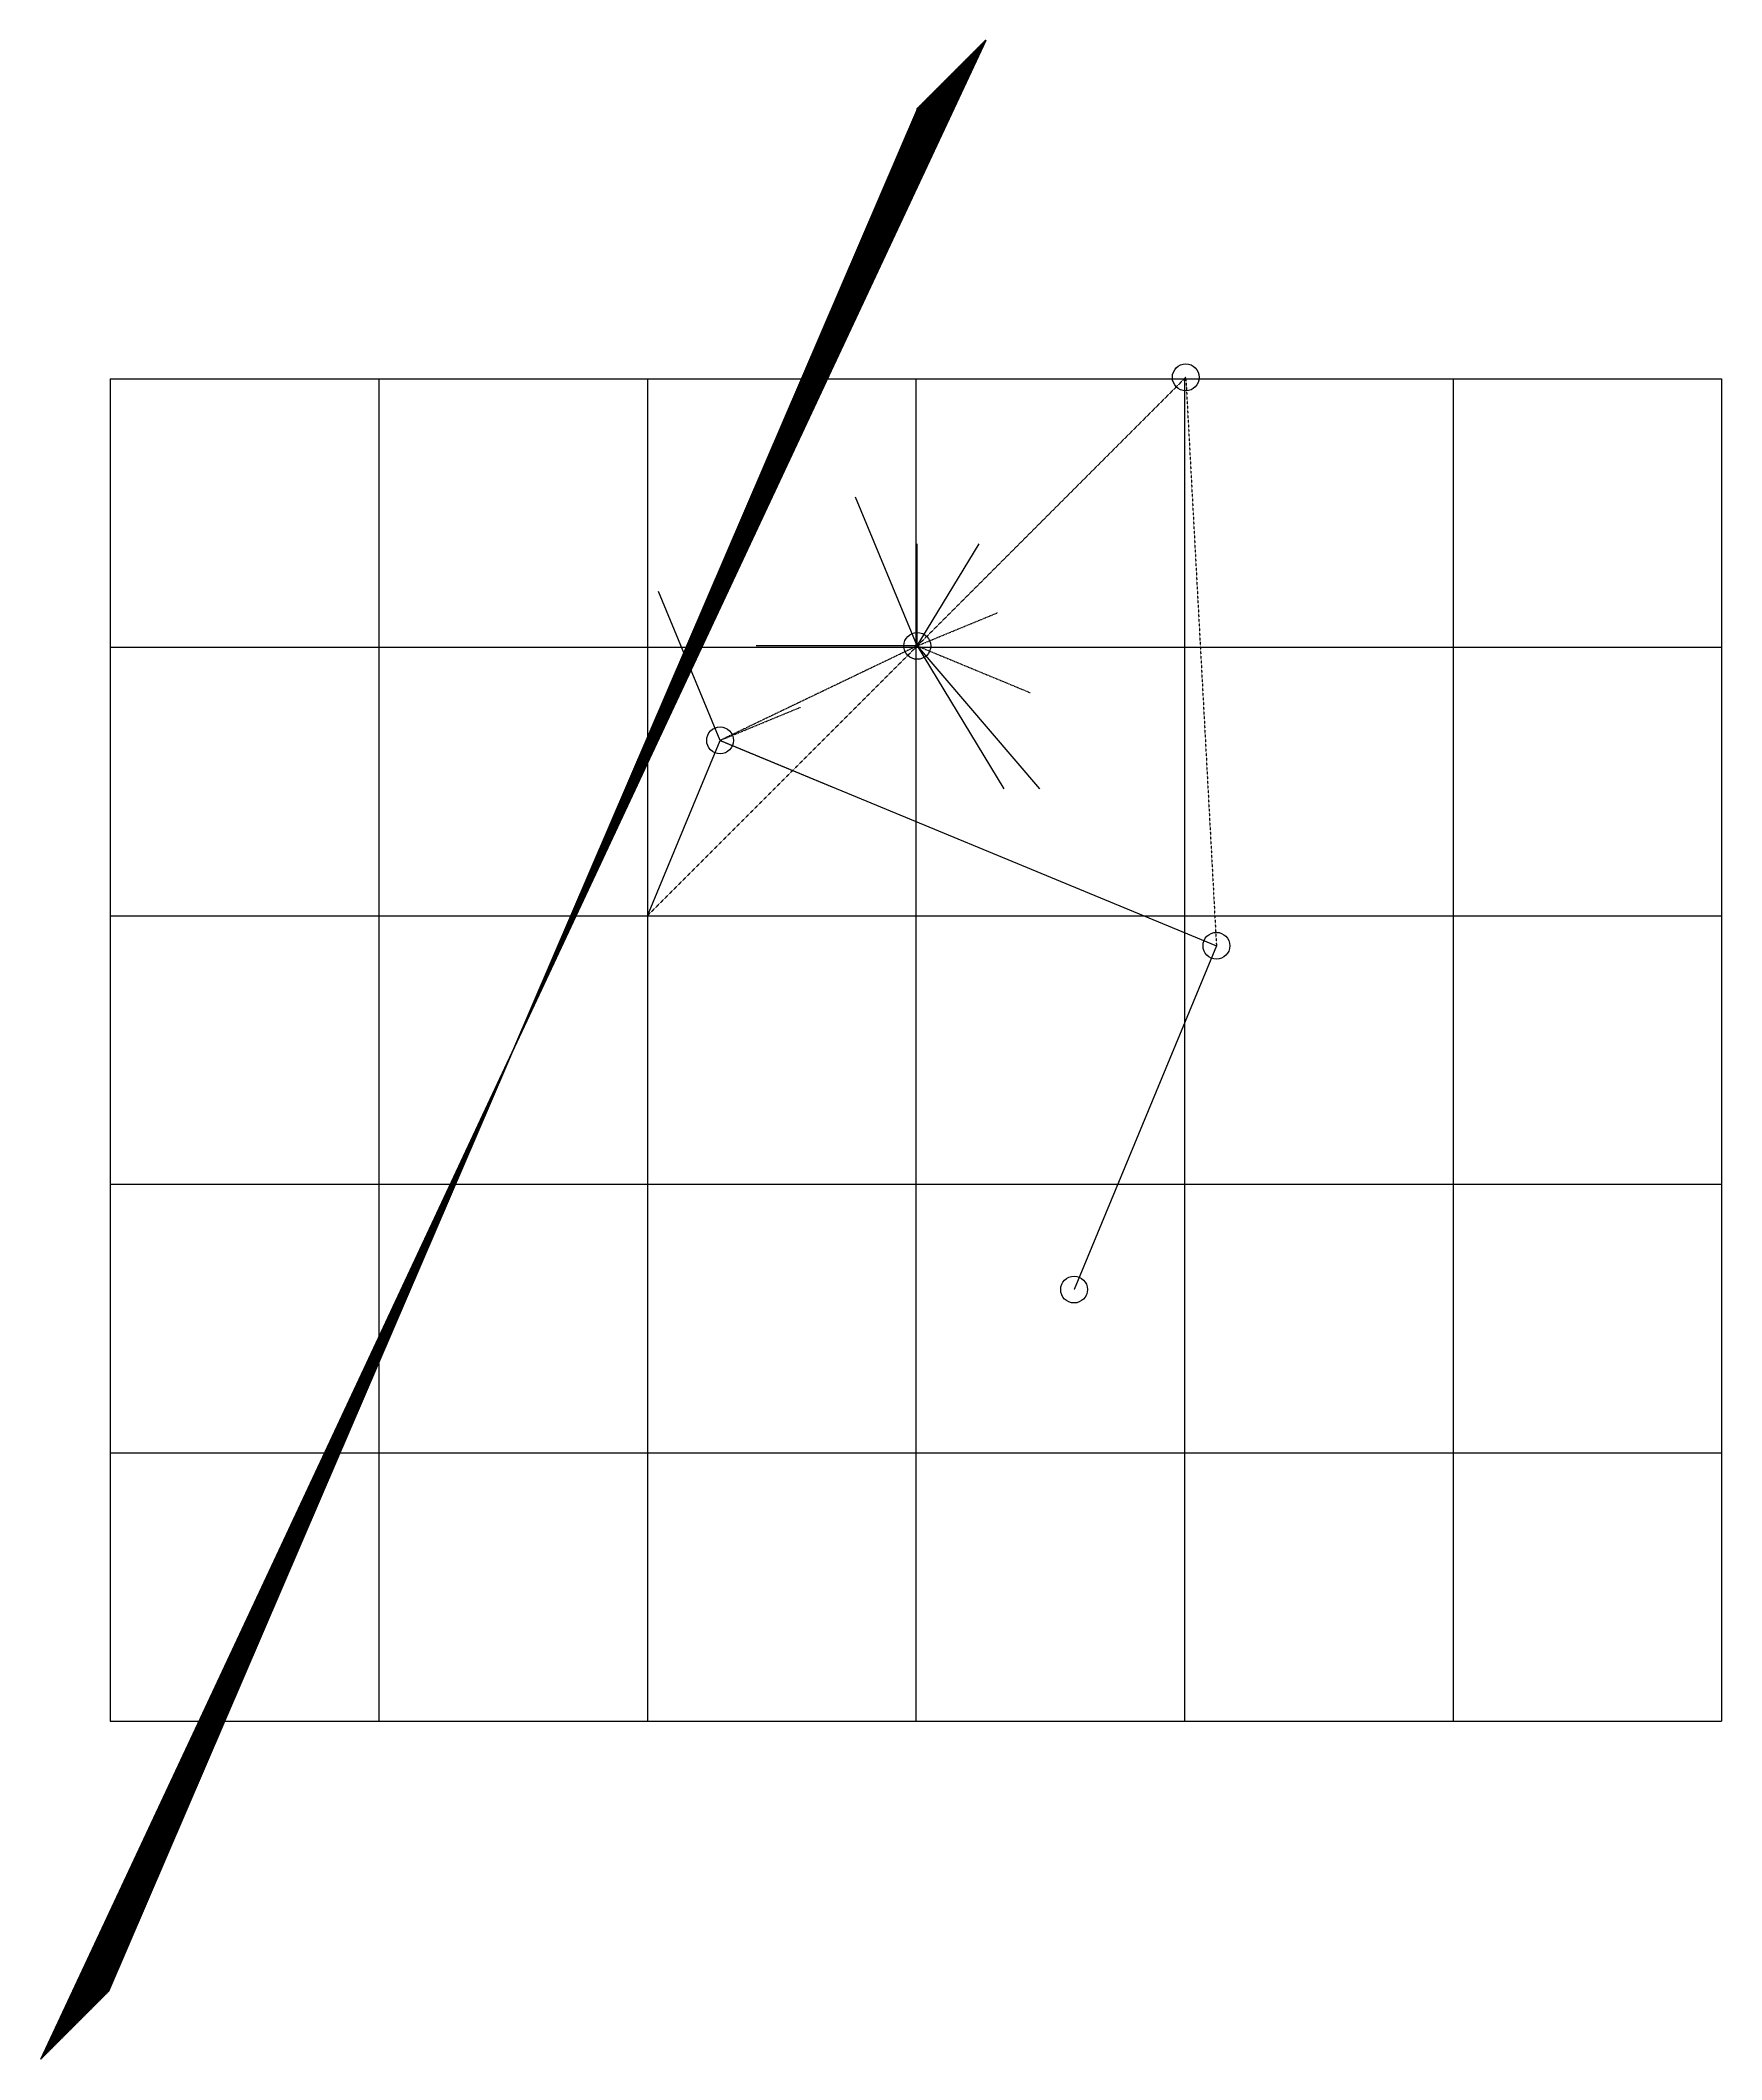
# Model space of a CAD drawing. Header units: millimetres. Extents: x -2260 to 4000, y -4260 to 3260.
import ezdxf

# ---------------------------------------------------------------- set-up
doc = ezdxf.new("R2010")
doc.units = ezdxf.units.MM
doc.linetypes.add('DASH', pattern=[0.6, 0.3, -0.3])

msp = doc.modelspace()

# ---------------------------------------------------------------- linework, layer by layer
at = {"layer": 'Black', "color": 0}
msp.add_lwpolyline([(1006, 3006), (-2006, -4006)], dxfattribs=at)
at = {"layer": 'Blue', "color": 5}
msp.add_point((1009, 3009), dxfattribs=at)
at = {"layer": 'Brown', "color": 32}
msp.add_lwpolyline([(1008, 3008), (-2008, -4008)], dxfattribs=at)
at = {"layer": 'Gray', "color": 9}
msp.add_point((1007, 3007), dxfattribs=at)
at = {"layer": 'Green', "color": 3}
for points in [[(1260, 3260), (-2260, -4260)], [(1258, 3258), (-2258, -4258)], [(1256, 3256), (-2256, -4256)], [(1254, 3254), (-2254, -4254)], [(1252, 3252), (-2252, -4252)], [(1250, 3250), (-2250, -4250)], [(1248, 3248), (-2248, -4248)], [(1246, 3246), (-2246, -4246)], [(1244, 3244), (-2244, -4244)], [(1242, 3242), (-2242, -4242)], [(1240, 3240), (-2240, -4240)], [(1238, 3238), (-2238, -4238)], [(1236, 3236), (-2236, -4236)], [(1234, 3234), (-2234, -4234)], [(1232, 3232), (-2232, -4232)], [(1230, 3230), (-2230, -4230)], [(1228, 3228), (-2228, -4228)], [(1226, 3226), (-2226, -4226)], [(1224, 3224), (-2224, -4224)], [(1222, 3222), (-2222, -4222)], [(1220, 3220), (-2220, -4220)], [(1218, 3218), (-2218, -4218)], [(1216, 3216), (-2216, -4216)], [(1214, 3214), (-2214, -4214)], [(1212, 3212), (-2212, -4212)], [(1210, 3210), (-2210, -4210)], [(1208, 3208), (-2208, -4208)], [(1206, 3206), (-2206, -4206)], [(1204, 3204), (-2204, -4204)], [(1202, 3202), (-2202, -4202)], [(1200, 3200), (-2200, -4200)], [(1198, 3198), (-2198, -4198)], [(1196, 3196), (-2196, -4196)], [(1194, 3194), (-2194, -4194)], [(1192, 3192), (-2192, -4192)], [(1190, 3190), (-2190, -4190)], [(1188, 3188), (-2188, -4188)], [(1186, 3186), (-2186, -4186)], [(1184, 3184), (-2184, -4184)], [(1182, 3182), (-2182, -4182)], [(1180, 3180), (-2180, -4180)], [(1178, 3178), (-2178, -4178)], [(1176, 3176), (-2176, -4176)], [(1174, 3174), (-2174, -4174)], [(1172, 3172), (-2172, -4172)], [(1170, 3170), (-2170, -4170)], [(1168, 3168), (-2168, -4168)], [(1166, 3166), (-2166, -4166)], [(1164, 3164), (-2164, -4164)], [(1162, 3162), (-2162, -4162)], [(1160, 3160), (-2160, -4160)], [(1158, 3158), (-2158, -4158)], [(1156, 3156), (-2156, -4156)], [(1154, 3154), (-2154, -4154)], [(1152, 3152), (-2152, -4152)], [(1150, 3150), (-2150, -4150)], [(1148, 3148), (-2148, -4148)], [(1146, 3146), (-2146, -4146)], [(1144, 3144), (-2144, -4144)], [(1142, 3142), (-2142, -4142)], [(1140, 3140), (-2140, -4140)], [(1138, 3138), (-2138, -4138)], [(1136, 3136), (-2136, -4136)], [(1134, 3134), (-2134, -4134)], [(1132, 3132), (-2132, -4132)], [(1130, 3130), (-2130, -4130)], [(1128, 3128), (-2128, -4128)], [(1126, 3126), (-2126, -4126)], [(1124, 3124), (-2124, -4124)], [(1122, 3122), (-2122, -4122)], [(1120, 3120), (-2120, -4120)], [(1118, 3118), (-2118, -4118)], [(1116, 3116), (-2116, -4116)], [(1114, 3114), (-2114, -4114)], [(1112, 3112), (-2112, -4112)], [(1110, 3110), (-2110, -4110)], [(1108, 3108), (-2108, -4108)], [(1106, 3106), (-2106, -4106)], [(1104, 3104), (-2104, -4104)], [(1102, 3102), (-2102, -4102)], [(1100, 3100), (-2100, -4100)], [(1098, 3098), (-2098, -4098)], [(1096, 3096), (-2096, -4096)], [(1094, 3094), (-2094, -4094)], [(1092, 3092), (-2092, -4092)], [(1090, 3090), (-2090, -4090)], [(1088, 3088), (-2088, -4088)], [(1086, 3086), (-2086, -4086)], [(1084, 3084), (-2084, -4084)], [(1082, 3082), (-2082, -4082)], [(1080, 3080), (-2080, -4080)], [(1078, 3078), (-2078, -4078)], [(1076, 3076), (-2076, -4076)], [(1074, 3074), (-2074, -4074)], [(1072, 3072), (-2072, -4072)], [(1070, 3070), (-2070, -4070)], [(1068, 3068), (-2068, -4068)], [(1066, 3066), (-2066, -4066)], [(1064, 3064), (-2064, -4064)], [(1062, 3062), (-2062, -4062)], [(1060, 3060), (-2060, -4060)], [(1058, 3058), (-2058, -4058)], [(1056, 3056), (-2056, -4056)], [(1054, 3054), (-2054, -4054)], [(1052, 3052), (-2052, -4052)], [(1050, 3050), (-2050, -4050)], [(1048, 3048), (-2048, -4048)], [(1046, 3046), (-2046, -4046)], [(1044, 3044), (-2044, -4044)], [(1042, 3042), (-2042, -4042)], [(1040, 3040), (-2040, -4040)], [(1038, 3038), (-2038, -4038)], [(1036, 3036), (-2036, -4036)], [(1034, 3034), (-2034, -4034)], [(1032, 3032), (-2032, -4032)], [(1030, 3030), (-2030, -4030)], [(1028, 3028), (-2028, -4028)], [(1026, 3026), (-2026, -4026)], [(1024, 3024), (-2024, -4024)], [(1022, 3022), (-2022, -4022)], [(1020, 3020), (-2020, -4020)], [(1018, 3018), (-2018, -4018)], [(1016, 3016), (-2016, -4016)], [(1014, 3014), (-2014, -4014)]]:
    msp.add_lwpolyline(points, dxfattribs=at)
for p in [(1235, 3235), (1237, 3237), (1239, 3239), (1241, 3241), (1243, 3243), (1245, 3245), (1247, 3247), (1249, 3249), (1251, 3251), (1253, 3253), (1255, 3255), (1257, 3257), (1259, 3259), (1159, 3159), (1161, 3161), (1163, 3163), (1165, 3165), (1167, 3167), (1169, 3169), (1171, 3171), (1173, 3173), (1175, 3175), (1177, 3177), (1179, 3179), (1181, 3181), (1183, 3183), (1185, 3185), (1187, 3187), (1189, 3189), (1191, 3191), (1193, 3193), (1195, 3195), (1197, 3197), (1199, 3199), (1201, 3201), (1203, 3203), (1205, 3205), (1207, 3207), (1209, 3209), (1211, 3211), (1213, 3213), (1215, 3215), (1217, 3217), (1219, 3219), (1221, 3221), (1223, 3223), (1225, 3225), (1227, 3227), (1229, 3229), (1231, 3231), (1233, 3233), (1085, 3085), (1087, 3087), (1089, 3089), (1091, 3091), (1093, 3093), (1095, 3095), (1097, 3097), (1099, 3099), (1101, 3101), (1103, 3103), (1105, 3105), (1107, 3107), (1109, 3109), (1111, 3111), (1113, 3113), (1115, 3115), (1117, 3117), (1119, 3119), (1121, 3121), (1123, 3123), (1125, 3125), (1127, 3127), (1129, 3129), (1131, 3131), (1133, 3133), (1135, 3135), (1137, 3137), (1139, 3139), (1141, 3141), (1143, 3143), (1145, 3145), (1147, 3147), (1149, 3149), (1151, 3151), (1153, 3153), (1155, 3155), (1157, 3157), (1011, 3011), (1013, 3013), (1015, 3015), (1017, 3017), (1019, 3019), (1021, 3021), (1023, 3023), (1025, 3025), (1027, 3027), (1029, 3029), (1031, 3031), (1033, 3033), (1035, 3035), (1037, 3037), (1039, 3039), (1041, 3041), (1043, 3043), (1045, 3045), (1047, 3047), (1049, 3049), (1051, 3051), (1053, 3053), (1055, 3055), (1057, 3057), (1059, 3059), (1061, 3061), (1063, 3063), (1065, 3065), (1067, 3067), (1069, 3069), (1071, 3071), (1073, 3073), (1075, 3075), (1077, 3077), (1079, 3079), (1081, 3081), (1083, 3083), (1005, 3005)]:
    msp.add_point(p, dxfattribs=at)
at = {"layer": 'Grid', "color": 255}
for p, q in [((-2000, 2000), (-2000, -3000)), ((-2000, 2000), (4000, 2000)), ((-1000, 2000), (-1000, -3000)), ((0, 2000), (0, -3000)), ((1000, 2000), (1000, -3000)), ((2000, 2000), (2000, -3000)), ((3000, 2000), (3000, -3000)), ((4000, 2000), (4000, -3000)), ((-2000, 1000), (4000, 1000)), ((-2000, 0), (4000, 0)), ((-2000, -1000), (4000, -1000)), ((-2000, -2000), (4000, -2000)), ((-2000, -3000), (4000, -3000))]:
    msp.add_line(p, q, dxfattribs=at)
at = {"layer": 'LGray', "color": 255, "linetype": 'DASH'}
for p, q in [((2005, 2005), (0, 0)), ((2005, 2005), (2119, -112)), ((1005, 1005), (271, 653)), ((1005, 1005), (271, 653)), ((1005, 1005), (271, 653)), ((1005, 1005), (271, 653)), ((1005, 1005), (271, 653)), ((1005, 1005), (271, 653))]:
    msp.add_line(p, q, dxfattribs=at)
at = {"layer": 'Orange', "color": 30}
msp.add_lwpolyline([(1012, 3012), (-2012, -4012)], dxfattribs=at)
at = {"layer": 'Red', "color": 1}
msp.add_lwpolyline([(1010, 3010), (-2010, -4010)], dxfattribs=at)
at = {"layer": 'Shots', "color": 1}
for p, q in [((0, 0), (271, 653)), ((271, 653), (2119, -112)), ((2119, -112), (1589, -1392))]:
    msp.add_line(p, q, dxfattribs=at)
for centre in [(2005, 2005), (2005, 2005), (1005, 1005), (1005, 1005), (1005, 1005), (1005, 1005), (1005, 1005), (1005, 1005), (271, 653), (2119, -112), (1589, -1392)]:
    msp.add_circle(centre, 50, dxfattribs=at)
at = {"layer": 'XSect', "color": 1}
for p, q in [((1005, 1005), (775, 1559)), ((1005, 1005), (1235, 1385)), ((1005, 1005), (1005, 1385)), ((1005, 1005), (1235, 1385)), ((1005, 1005), (1235, 1385)), ((1005, 1005), (1235, 1385)), ((271, 653), (41, 1207)), ((1005, 1005), (405, 1005)), ((1005, 1005), (581, 1005)), ((1005, 1005), (581, 1005)), ((1005, 1005), (581, 1005)), ((1005, 1005), (581, 1005)), ((1005, 1005), (1460, 473)), ((1005, 1005), (1327, 473)), ((1005, 1005), (1460, 473)), ((1005, 1005), (1460, 473)), ((1005, 1005), (1460, 473))]:
    msp.add_line(p, q, dxfattribs=at)
at = {"layer": 'XSect', "color": 1, "linetype": 'DASH'}
for p, q in [((1005, 1005), (1305, 1129)), ((1005, 1005), (1425, 831)), ((271, 653), (571, 777)), ((271, 653), (691, 479))]:
    msp.add_line(p, q, dxfattribs=at)

# ---------------------------------------------------------------- texts
at = {"layer": 'Label'}
for s, p in [('1.2', (2005, 2005)), ('1.1', (1005, 1005)), ('1.1', (1005, 1005)), ('1.1', (1005, 1005)), ('1.1', (1005, 1005)), ('1.1', (1005, 1005)), ('1.1', (1005, 1005)), ('1.1', (271, 653)), ('1.2', (2119, -112)), ('1.0', (1589, -1392))]:
    msp.add_text(s, height=1, dxfattribs=at).set_placement(p)

doc.saveas('drawing.dxf')
